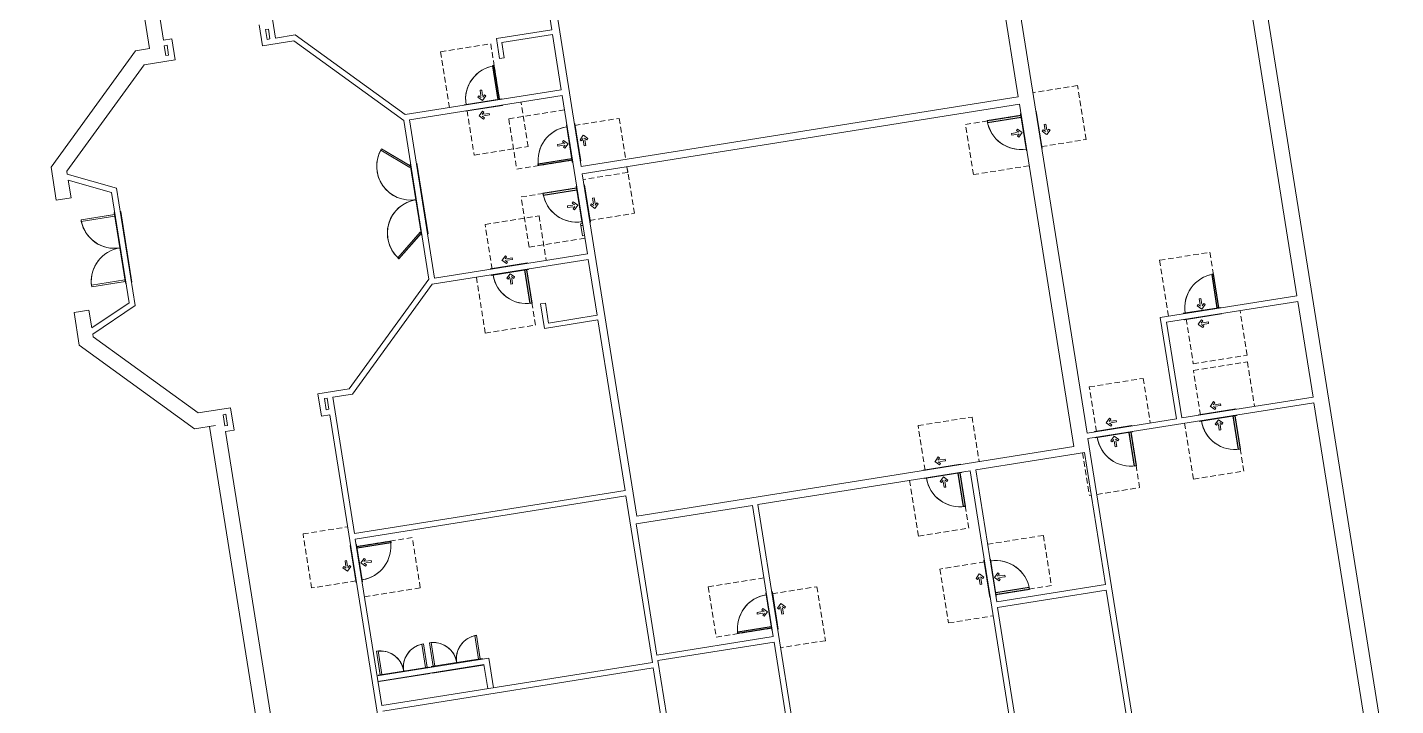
# Model space of a CAD drawing. Header units: inches. Extents: x -1419 to 1615, y -3948 to 1352.
# Drawn here: x 136 to 1589, y -2830 to -2110 of the extents above; entities that cross this region are included whole.
import ezdxf

# ---------------------------------------------------------------- set-up
doc = ezdxf.new("R2010")
doc.units = ezdxf.units.IN
doc.header["$MEASUREMENT"] = 0
doc.linetypes.add('ADA Clearance', pattern=[9, 6, -3])
for name, color, linetype, lineweight in [('A-DOOR', 31, 'Continuous', 15), ('A-DOOR-FRAM', 31, 'Continuous', 9), ('A-GLAZ-CWMG', 51, 'Continuous', 9), ('A-WALL', 113, 'Continuous', 15), ('I-WALL', 2, 'Continuous', 15)]:
    doc.layers.add(name, color=color, linetype=linetype, lineweight=lineweight)

# ---------------------------------------------------------------- blocks, each defined once
blk = doc.blocks.new('Door-Single_CE_ - HM Door-2_ HM Frame-5203334-ROOF')
at = {"layer": 'A-DOOR', "linetype": 'ADA Clearance', "lineweight": 9}
for p, q in [((-36, 63), (18, 63)), ((-36, 3), (-36, 63)), ((18, 63), (18, 3)), ((-0.9, 16), (-0.9, 8.2)), ((0.9, 16), (-0.9, 16)), ((0.9, 16), (0.9, 8.2)), ((-3, 10.4), (-4.3, 9.1)), ((-4.3, 9.1), (0, 4.9)), ((-3, 10.4), (-0.9, 8.2)), ((4.2, 9.1), (0, 4.9)), ((3, 10.4), (0.9, 8.2)), ((3, 10.4), (4.2, 9.1)), ((-18, -3), (-18, -51)), ((-2, -6.3), (-6.3, -10.5)), ((-2, -14.8), (-6.3, -10.5)), ((-0.8, -7.5), (-2.9, -9.7)), ((4.8, -9.7), (-2.9, -9.7)), ((4.8, -11.4), (-2.9, -11.4)), ((-0.8, -13.5), (-2.9, -11.4)), ((-0.8, -7.5), (-2, -6.3)), ((-0.8, -13.5), (-2, -14.8)), ((4.8, -11.4), (4.8, -9.7)), ((40, -51), (40, -3)), ((-18, -51), (40, -51))]:
    blk.add_line(p, q, dxfattribs=at)
at = {"layer": 'A-DOOR'}
for p, q in [((18, 39.5), (16.2, 39.5)), ((16.2, 39.5), (16.2, 3.5)), ((18, 3.5), (18, 39.5)), ((16.2, 3.5), (18, 3.5))]:
    blk.add_line(p, q, dxfattribs=at)
at = {"layer": 'A-DOOR', "lineweight": 25}
for p, q in [((18, 39.5), (16.2, 39.5)), ((16.2, 39.5), (16.2, 3.5)), ((18, 3.5), (18, 39.5)), ((18, 3.5), (16.2, 3.5))]:
    blk.add_line(p, q, dxfattribs=at)
at = {"layer": 'A-DOOR', "lineweight": 9}
for end in [179.9988, 180.5, 180.5, 180.5]:
    blk.add_arc((18, 3.5), 36, 90, end, dxfattribs=at)
at = {"layer": 'A-DOOR-FRAM'}
for p, q in [((-20, 3.5), (20, 3.5)), ((-20, 3), (-20, 3.5)), ((20, 3.5), (20, 3)), ((-20, -3.5), (-20, -3)), ((20, -3.5), (-20, -3.5)), ((20, -3), (20, -3.5))]:
    blk.add_line(p, q, dxfattribs=at)
blk = doc.blocks.new('Door-Single_CE_ - HM Door-2_ HM Frame-5203391-ROOF')
at = {"layer": 'A-DOOR', "linetype": 'ADA Clearance', "lineweight": 9}
for p, q in [((-18, 51), (40, 51)), ((-18, 3), (-18, 51)), ((40, 51), (40, 3)), ((-2, 14.8), (-6.3, 10.5)), ((-0.8, 13.5), (-2, 14.8)), ((-2, 6.3), (-6.3, 10.5)), ((-0.8, 13.5), (-2.9, 11.4)), ((4.8, 11.4), (-2.9, 11.4)), ((4.8, 9.7), (-2.9, 9.7)), ((-0.8, 7.5), (-2.9, 9.7)), ((-0.8, 7.5), (-2, 6.3)), ((4.8, 11.4), (4.8, 9.7)), ((-36, -3), (-36, -63)), ((-4.3, -9.1), (0, -4.9)), ((-3, -10.4), (-4.3, -9.1)), ((-3, -10.4), (-0.9, -8.2)), ((-0.9, -16), (-0.9, -8.2)), ((4.2, -9.1), (0, -4.9)), ((0.9, -16), (0.9, -8.2)), ((3, -10.4), (0.9, -8.2)), ((3, -10.4), (4.2, -9.1)), ((18, -63), (18, -3)), ((0.9, -16), (-0.9, -16)), ((-36, -63), (18, -63))]:
    blk.add_line(p, q, dxfattribs=at)
at = {"layer": 'A-DOOR'}
for p, q in [((16.2, -39.5), (16.2, -3.5)), ((16.2, -3.5), (18, -3.5)), ((18, -3.5), (18, -39.5)), ((18, -39.5), (16.2, -39.5))]:
    blk.add_line(p, q, dxfattribs=at)
at = {"layer": 'A-DOOR', "lineweight": 25}
for p, q in [((16.2, -39.5), (16.2, -3.5)), ((18, -3.5), (16.2, -3.5)), ((18, -3.5), (18, -39.5)), ((18, -39.5), (16.2, -39.5))]:
    blk.add_line(p, q, dxfattribs=at)
at = {"layer": 'A-DOOR', "lineweight": 9}
for start in [179.5, 179.5, 179.5, 180.0012]:
    blk.add_arc((18, -3.5), 36, start, 270, dxfattribs=at)
at = {"layer": 'A-DOOR-FRAM'}
for p, q in [((-20, 3.5), (20, 3.5)), ((-20, 3), (-20, 3.5)), ((20, 3.5), (20, 3)), ((-20, -3.5), (-20, -3)), ((20, -3.5), (-20, -3.5)), ((20, -3), (20, -3.5))]:
    blk.add_line(p, q, dxfattribs=at)
blk = doc.blocks.new('Door-Single_CE_ - HM Door-2_ HM Frame-5203506-ROOF')
at = {"layer": 'A-DOOR', "linetype": 'ADA Clearance', "lineweight": 9}
for p, q in [((-36, 64), (18, 64)), ((-36, 4), (-36, 64)), ((18, 64), (18, 4)), ((-0.9, 17), (-0.9, 9.2)), ((0.9, 17), (-0.9, 17)), ((0.9, 17), (0.9, 9.2)), ((-3, 11.4), (-4.3, 10.1)), ((-4.3, 10.1), (0, 5.9)), ((-3, 11.4), (-0.9, 9.2)), ((4.2, 10.1), (0, 5.9)), ((3, 11.4), (0.9, 9.2)), ((3, 11.4), (4.2, 10.1)), ((-18, -4), (-18, -52)), ((-2, -7.3), (-6.3, -11.5)), ((-2, -15.8), (-6.3, -11.5)), ((-0.8, -8.5), (-2.9, -10.7)), ((4.8, -10.7), (-2.9, -10.7)), ((4.8, -12.4), (-2.9, -12.4)), ((-0.8, -14.5), (-2.9, -12.4)), ((-0.8, -8.5), (-2, -7.3)), ((4.8, -12.4), (4.8, -10.7)), ((-0.8, -14.5), (-2, -15.8)), ((-18, -52), (32, -52))]:
    blk.add_line(p, q, dxfattribs=at)
at = {"layer": 'A-DOOR'}
for p, q in [((18, 40.5), (16.2, 40.5)), ((16.2, 40.5), (16.2, 4.5)), ((18, 4.5), (18, 40.5)), ((16.2, 4.5), (18, 4.5))]:
    blk.add_line(p, q, dxfattribs=at)
at = {"layer": 'A-DOOR', "lineweight": 25}
for p, q in [((18, 40.5), (16.2, 40.5)), ((16.2, 40.5), (16.2, 4.5)), ((18, 4.5), (18, 40.5)), ((18, 4.5), (16.2, 4.5))]:
    blk.add_line(p, q, dxfattribs=at)
at = {"layer": 'A-DOOR', "lineweight": 9}
for end in [179.9988, 180.5, 180.5, 180.5]:
    blk.add_arc((18, 4.5), 36, 90, end, dxfattribs=at)
at = {"layer": 'A-DOOR-FRAM'}
for p, q in [((-20, 4.5), (20, 4.5)), ((20, 4.5), (20, 4)), ((-20, -4.5), (-20, -4)), ((20, -4.5), (-20, -4.5)), ((20, -4), (20, -4.5))]:
    blk.add_line(p, q, dxfattribs=at)
blk = doc.blocks.new('Door-Single_CE_ - HM Door-2_ HM Frame-5203446-ROOF')
at = {"layer": 'A-DOOR', "linetype": 'ADA Clearance', "lineweight": 9}
for p, q in [((-18, 52), (26, 52)), ((-18, 4), (-18, 52)), ((34, 52), (40, 52)), ((40, 52), (40, 4)), ((-2, 15.8), (-6.3, 11.5)), ((-0.8, 14.5), (-2.9, 12.4)), ((-0.8, 14.5), (-2, 15.8)), ((-2, 7.3), (-6.3, 11.5)), ((4.8, 12.4), (-2.9, 12.4)), ((4.8, 10.7), (-2.9, 10.7)), ((-0.8, 8.5), (-2.9, 10.7)), ((-0.8, 8.5), (-2, 7.3)), ((4.8, 12.4), (4.8, 10.7)), ((-36, -4), (-36, -64)), ((-4.3, -10.1), (0, -5.9)), ((-3, -11.4), (-4.3, -10.1)), ((-3, -11.4), (-0.9, -9.2)), ((-0.9, -17), (-0.9, -9.2)), ((4.2, -10.1), (0, -5.9)), ((0.9, -17), (0.9, -9.2)), ((3, -11.4), (0.9, -9.2)), ((3, -11.4), (4.2, -10.1)), ((18, -64), (18, -4)), ((0.9, -17), (-0.9, -17)), ((-36, -64), (18, -64))]:
    blk.add_line(p, q, dxfattribs=at)
at = {"layer": 'A-DOOR'}
for p, q in [((16.2, -40.5), (16.2, -4.5)), ((16.2, -4.5), (18, -4.5)), ((18, -4.5), (18, -40.5)), ((18, -40.5), (16.2, -40.5))]:
    blk.add_line(p, q, dxfattribs=at)
at = {"layer": 'A-DOOR', "lineweight": 25}
for p, q in [((16.2, -40.5), (16.2, -4.5)), ((18, -4.5), (16.2, -4.5)), ((18, -4.5), (18, -40.5)), ((18, -40.5), (16.2, -40.5))]:
    blk.add_line(p, q, dxfattribs=at)
at = {"layer": 'A-DOOR', "lineweight": 9}
for start in [179.5, 179.5, 179.5, 180.0012]:
    blk.add_arc((18, -4.5), 36, start, 270, dxfattribs=at)
at = {"layer": 'A-DOOR-FRAM'}
for p, q in [((-20, 4.5), (20, 4.5)), ((-20, 4), (-20, 4.5)), ((20, 4.5), (20, 4)), ((-20, -4.5), (-20, -4)), ((20, -4.5), (-20, -4.5)), ((20, -4), (20, -4.5))]:
    blk.add_line(p, q, dxfattribs=at)
blk = doc.blocks.new('Door-Single_CE_ - HM Door-2_ HM Frame-V13-ROOF')
at = {"layer": 'A-DOOR', "linetype": 'ADA Clearance', "lineweight": 9}
for p, q in [((-18, 51), (40, 51)), ((-18, 3), (-18, 51)), ((40, 51), (40, 3)), ((-2, 14.8), (-6.3, 10.5)), ((-0.8, 13.5), (-2, 14.8)), ((-2, 6.3), (-6.3, 10.5)), ((-0.8, 13.5), (-2.9, 11.4)), ((4.8, 11.4), (-2.9, 11.4)), ((4.8, 9.7), (-2.9, 9.7)), ((-0.8, 7.5), (-2.9, 9.7)), ((-0.8, 7.5), (-2, 6.3)), ((4.8, 11.4), (4.8, 9.7)), ((-4.3, -9.1), (0, -4.9)), ((-3, -10.4), (-4.3, -9.1)), ((-3, -10.4), (-0.9, -8.2)), ((-0.9, -16), (-0.9, -8.2)), ((4.2, -9.1), (0, -4.9)), ((0.9, -16), (0.9, -8.2)), ((3, -10.4), (0.9, -8.2)), ((3, -10.4), (4.2, -9.1)), ((18, -63), (18, -3)), ((-36, -17), (-36, -63)), ((0.9, -16), (-0.9, -16)), ((-36, -63), (-34, -63)), ((-28, -63), (18, -63))]:
    blk.add_line(p, q, dxfattribs=at)
at = {"layer": 'A-DOOR'}
for p, q in [((16.2, -39.5), (16.2, -3.5)), ((16.2, -3.5), (18, -3.5)), ((18, -3.5), (18, -39.5)), ((18, -39.5), (16.2, -39.5))]:
    blk.add_line(p, q, dxfattribs=at)
at = {"layer": 'A-DOOR', "lineweight": 25}
for p, q in [((16.2, -39.5), (16.2, -3.5)), ((18, -3.5), (16.2, -3.5)), ((18, -3.5), (18, -39.5)), ((18, -39.5), (16.2, -39.5))]:
    blk.add_line(p, q, dxfattribs=at)
at = {"layer": 'A-DOOR', "lineweight": 9}
for start in [179.5, 179.5, 179.5, 180.0012]:
    blk.add_arc((18, -3.5), 36, start, 270, dxfattribs=at)
at = {"layer": 'A-DOOR-FRAM'}
for p, q in [((-20, 3.5), (20, 3.5)), ((-20, 3), (-20, 3.5)), ((20, 3.5), (20, 3)), ((-20, -3.5), (-20, -3)), ((20, -3.5), (-20, -3.5)), ((20, -3), (20, -3.5))]:
    blk.add_line(p, q, dxfattribs=at)
blk = doc.blocks.new('Door-Single_CE_ - HM Door-2_ HM Frame-5205555-ROOF')
at = {"layer": 'A-DOOR', "linetype": 'ADA Clearance', "lineweight": 9}
for p, q in [((-36, 68), (18, 68)), ((-36, 8), (-36, 68)), ((18, 68), (18, 8)), ((-3, 15.4), (-4.3, 14.1)), ((-3, 15.4), (-0.9, 13.2)), ((-0.9, 21), (-0.9, 13.2)), ((0.9, 21), (-0.9, 21)), ((0.9, 21), (0.9, 13.2)), ((3, 15.4), (0.9, 13.2)), ((3, 15.4), (4.2, 14.1)), ((-4.3, 14.1), (0, 9.9)), ((4.2, 14.1), (0, 9.9)), ((-18, -8), (-18, -56)), ((-2, -11.3), (-6.3, -15.5)), ((-0.8, -12.5), (-2.9, -14.7)), ((-0.8, -12.5), (-2, -11.3)), ((40, -56), (40, -8)), ((-2, -19.8), (-6.3, -15.5)), ((4.8, -14.7), (-2.9, -14.7)), ((4.8, -16.4), (-2.9, -16.4)), ((-0.8, -18.5), (-2.9, -16.4)), ((-0.8, -18.5), (-2, -19.8)), ((4.8, -16.4), (4.8, -14.7)), ((-18, -56), (40, -56))]:
    blk.add_line(p, q, dxfattribs=at)
at = {"layer": 'A-DOOR'}
for p, q in [((18, 44.5), (16.2, 44.5)), ((16.2, 44.5), (16.2, 8.5)), ((18, 8.5), (18, 44.5)), ((16.2, 8.5), (18, 8.5))]:
    blk.add_line(p, q, dxfattribs=at)
at = {"layer": 'A-DOOR', "lineweight": 25}
for p, q in [((18, 44.5), (16.2, 44.5)), ((16.2, 44.5), (16.2, 8.5)), ((18, 8.5), (18, 44.5)), ((18, 8.5), (16.2, 8.5))]:
    blk.add_line(p, q, dxfattribs=at)
at = {"layer": 'A-DOOR', "lineweight": 9}
for end in [179.9988, 180.5, 180.5, 180.5]:
    blk.add_arc((18, 8.5), 36, 90, end, dxfattribs=at)
at = {"layer": 'A-DOOR-FRAM'}
for p, q in [((-20, 8.5), (20, 8.5)), ((-20, 8), (-20, 8.5)), ((20, 8.5), (20, 8)), ((-20, -8.5), (-20, -8)), ((20, -8.5), (-20, -8.5)), ((20, -8), (20, -8.5))]:
    blk.add_line(p, q, dxfattribs=at)
blk = doc.blocks.new('Door-Single_CE_ - HM Door-2_ HM Frame-V14-ROOF')
at = {"layer": 'A-DOOR', "linetype": 'ADA Clearance', "lineweight": 9}
for p, q in [((-18, 52), (40, 52)), ((-18, 4), (-18, 52)), ((40, 52), (40, 4)), ((-2, 15.8), (-6.3, 11.5)), ((-0.8, 14.5), (-2.9, 12.4)), ((-0.8, 14.5), (-2, 15.8)), ((-2, 7.3), (-6.3, 11.5)), ((4.8, 12.4), (-2.9, 12.4)), ((4.8, 10.7), (-2.9, 10.7)), ((-0.8, 8.5), (-2.9, 10.7)), ((-0.8, 8.5), (-2, 7.3)), ((4.8, 12.4), (4.8, 10.7)), ((-36, -4), (-36, -64)), ((-4.3, -10.1), (0, -5.9)), ((-3, -11.4), (-4.3, -10.1)), ((-3, -11.4), (-0.9, -9.2)), ((-0.9, -17), (-0.9, -9.2)), ((4.2, -10.1), (0, -5.9)), ((0.9, -17), (0.9, -9.2)), ((3, -11.4), (0.9, -9.2)), ((3, -11.4), (4.2, -10.1)), ((18, -64), (18, -4)), ((0.9, -17), (-0.9, -17)), ((-36, -64), (18, -64))]:
    blk.add_line(p, q, dxfattribs=at)
at = {"layer": 'A-DOOR'}
for p, q in [((16.2, -40.5), (16.2, -4.5)), ((16.2, -4.5), (18, -4.5)), ((18, -4.5), (18, -40.5)), ((18, -40.5), (16.2, -40.5))]:
    blk.add_line(p, q, dxfattribs=at)
at = {"layer": 'A-DOOR', "lineweight": 25}
for p, q in [((16.2, -40.5), (16.2, -4.5)), ((18, -4.5), (16.2, -4.5)), ((18, -4.5), (18, -40.5)), ((18, -40.5), (16.2, -40.5))]:
    blk.add_line(p, q, dxfattribs=at)
at = {"layer": 'A-DOOR', "lineweight": 9}
for start in [179.5, 179.5, 179.5, 180.0012]:
    blk.add_arc((18, -4.5), 36, start, 270, dxfattribs=at)
at = {"layer": 'A-DOOR-FRAM'}
for p, q in [((-20, 4.5), (20, 4.5)), ((-20, 4), (-20, 4.5)), ((20, 4.5), (20, 4)), ((-20, -4.5), (-20, -4)), ((20, -4.5), (-20, -4.5)), ((20, -4), (20, -4.5))]:
    blk.add_line(p, q, dxfattribs=at)
blk = doc.blocks.new('Door-Double-Lite_CE_ - WD Door-2_ HM Frame-LG Lite-5205926-ROOF')
at = {"layer": 'A-DOOR'}
for p, q in [((-36, 39.5), (-36, 3.5)), ((-34.2, 39.5), (-36, 39.5)), ((-34.2, 3.5), (-34.2, 39.5)), ((36, 39.5), (34.2, 39.5)), ((34.2, 39.5), (34.2, 3.5)), ((36, 3.5), (36, 39.5)), ((-36, 3.5), (-34.2, 3.5)), ((34.2, 3.5), (36, 3.5))]:
    blk.add_line(p, q, dxfattribs=at)
at = {"layer": 'A-DOOR', "lineweight": 9}
for p, q in [((-36, 3.2), (-36, 39.5)), ((36, 3.2), (36, 39.5))]:
    blk.add_line(p, q, dxfattribs=at)
for centre, start, end in [((-36, 3.5), 359.5, 90), ((-36, 3.5), 0.0012, 87.2067), ((36, 3.5), 90, 180.5), ((36, 3.5), 92.7843, 179.9988)]:
    blk.add_arc(centre, 36, start, end, dxfattribs=at)
at = {"layer": 'A-DOOR-FRAM'}
for p, q in [((-38, 3.5), (38, 3.5)), ((-38, 3), (-38, 3.5)), ((38, 3.5), (38, 3)), ((-38, -3.5), (-38, -3)), ((38, -3.5), (-38, -3.5)), ((38, -3), (38, -3.5))]:
    blk.add_line(p, q, dxfattribs=at)
blk = doc.blocks.new('Door-Double-Lite_CE_ - WD Door-2_ HM Frame-LG Lite-5206532-ROOF')
at = {"layer": 'A-DOOR'}
for p, q in [((-57.8, 32.2), (-59.1, 31.1)), ((-59.1, 31.1), (-36, 3.5)), ((-34.7, 4.6), (-57.8, 32.2)), ((57.8, 32.2), (34.7, 4.6)), ((36, 3.5), (59.1, 31.1)), ((59.1, 31.1), (57.8, 32.2)), ((-36, 3.5), (-34.7, 4.6)), ((34.7, 4.6), (36, 3.5))]:
    blk.add_line(p, q, dxfattribs=at)
at = {"layer": 'A-DOOR', "lineweight": 9}
for p, q in [((-36, 3.2), (-59.1, 31.1)), ((36, 3.2), (59.1, 31.1))]:
    blk.add_line(p, q, dxfattribs=at)
for centre, start, end in [((-36, 3.5), 359.5, 130), ((-36, 3.5), 0.0012, 127.2064), ((36, 3.5), 50, 180.5), ((36, 3.5), 52.7845, 179.9988)]:
    blk.add_arc(centre, 36, start, end, dxfattribs=at)
at = {"layer": 'A-DOOR-FRAM'}
for p, q in [((-38, 3.5), (38, 3.5)), ((-38, 3), (-38, 3.5)), ((38, 3.5), (38, 3)), ((-38, -3.5), (-38, -3)), ((38, -3.5), (-38, -3.5)), ((38, -3), (38, -3.5))]:
    blk.add_line(p, q, dxfattribs=at)
blk = doc.blocks.new('Rectangular Mullion - 4 1_2_ x 2_ Rectangular_CE_-5206836-ROOF')
at = {"layer": 'A-GLAZ-CWMG'}
for p, q in [((723.6, -2320.2), (725.8, -2319.9)), ((725.3, -2331.1), (723.6, -2320.2)), ((727.6, -2330.7), (725.3, -2331.1))]:
    blk.add_line(p, q, dxfattribs=at)
blk = doc.blocks.new('Rectangular Mullion - 4 1_2_ x 2_ Rectangular_CE_-5206730-ROOF')
at = {"layer": 'A-GLAZ-CWMG'}
for p, q in [((0, 2.25), (-2, 2.25)), ((-2, 2.25), (-2, 0)), ((0, 0), (0, 2.25))]:
    blk.add_line(p, q, dxfattribs=at)
blk = doc.blocks.new('Door-Double-Lite_CE_ - WD Door-2_ HM Frame-LG Lite 50_5-5210185-ROOF')
at = {"layer": 'A-DOOR', "lineweight": 9}
for p, q in [((-25.2, -3.2), (-25.2, -28.8)), ((25.2, -3.2), (25.2, -28.8))]:
    blk.add_line(p, q, dxfattribs=at)
at = {"layer": 'A-DOOR'}
for p, q in [((-25.2, -3.5), (-23.5, -3.5)), ((-25.2, -28.8), (-25.2, -3.5)), ((-23.5, -3.5), (-23.5, -28.8)), ((23.5, -3.5), (25.2, -3.5)), ((23.5, -28.8), (23.5, -3.5)), ((25.2, -3.5), (25.2, -28.8)), ((-23.5, -28.8), (-25.2, -28.8)), ((25.2, -28.8), (23.5, -28.8))]:
    blk.add_line(p, q, dxfattribs=at)
at = {"layer": 'A-DOOR', "lineweight": 9}
for centre, radius, start, end in [((-25.2, -3.5), 25.2, 270, 0.597), ((-25.2, -3.5), 25.3, 273.9876, 359.9982), ((25.2, -3.5), 25.3, 179.403, 270), ((25.2, -3.5), 25.3, 180.0018, 266.0124)]:
    blk.add_arc(centre, radius, start, end, dxfattribs=at)
at = {"layer": 'A-DOOR-FRAM'}
for p, q in [((-27.2, 3.5), (27.3, 3.5)), ((-27.2, 3), (-27.2, 3.5)), ((27.3, 3.5), (27.3, 3)), ((-27.2, -3.5), (-27.2, -3)), ((27.3, -3.5), (-27.2, -3.5)), ((27.3, -3), (27.3, -3.5))]:
    blk.add_line(p, q, dxfattribs=at)

msp = doc.modelspace()

# ---------------------------------------------------------------- linework, layer by layer
at = {"layer": 'A-WALL'}
for p, q in [((265.6, -2132.2), (136, -1317.5)), ((169.9, -1428.7), (280.4, -2123.3)), ((1188.1, -2183.5), (1076.6, -1482.8)), ((612.5, -1556.7), (724, -2257.4)), ((692.8, -2112.3), (663.5, -1928.2)), ((1426.6, -1932.4), (1588.8, -2951.6)), ((1484, -2394.6), (1413.4, -1950.7)), ((376.1, -1973.9), (399.5, -2121)), ((1173.4, -1988.9), (1261.2, -2540.5)), ((385.7, -2129.3), (382.1, -2107.1)), ((392, -2111.6), (389, -2112.1)), ((389, -2112.1), (390.6, -2122.5)), ((393.6, -2122), (392, -2111.6)), ((399.5, -2121), (420.5, -2117.7)), ((420.5, -2117.7), (537.2, -2202.3)), ((702.9, -2176), (693.6, -2117.2)), ((161.1, -2258.3), (250.8, -2134.6)), ((250.8, -2134.6), (265.6, -2132.2)), ((289.3, -2121.9), (280.4, -2123.3)), ((284.3, -2128.7), (281.3, -2129.2)), ((281.3, -2129.2), (283, -2139.6)), ((286, -2139.1), (284.3, -2128.7)), ((289.3, -2121.9), (292.8, -2144.1)), ((419, -2124), (385.7, -2129.3)), ((390.6, -2122.5), (393.6, -2122)), ((535.7, -2208.7), (419, -2124)), ((259.9, -2149.3), (177.9, -2262.3)), ((259.9, -2149.3), (292.8, -2144.1)), ((283, -2139.6), (286, -2139.1)), ((537.2, -2202.3), (702.9, -2176)), ((703.9, -2181.9), (541.6, -2207.7)), ((730.7, -2350.2), (703.9, -2181.9)), ((724, -2257.4), (1188.1, -2183.5)), ((1189.4, -2191.4), (725.2, -2265.3)), ((1247.2, -2554.8), (1189.4, -2191.4)), ((541.6, -2207.7), (568.4, -2376)), ((562.4, -2376.9), (535.7, -2208.7)), ((166.6, -2293.2), (161.1, -2258.3)), ((177.9, -2262.3), (178.4, -2265.4)), ((178.4, -2265.4), (230.6, -2280.3)), ((725.2, -2265.3), (783.1, -2628.7)), ((179.4, -2271.9), (182.4, -2290.7)), ((225.3, -2285), (179.4, -2271.9)), ((230.6, -2280.3), (250.5, -2405)), ((166.6, -2293.2), (182.4, -2290.7)), ((243.9, -2402.1), (225.3, -2285)), ((568.4, -2376), (730.7, -2350.2)), ((731.6, -2356.1), (565.8, -2382.5)), ((741, -2415.4), (731.6, -2356.1)), ((477.8, -2493.6), (562.4, -2376.9)), ((565.8, -2382.5), (481.2, -2499.1)), ((1338.8, -2417.7), (1484, -2394.6)), ((185.6, -2412.3), (201.4, -2409.8)), ((201.4, -2409.8), (204.4, -2428.8)), ((204.4, -2428.8), (243.9, -2402.1)), ((250.5, -2405), (205.5, -2435.4)), ((1484.9, -2400.6), (1345.7, -2422.7)), ((1501.1, -2502.3), (1484.9, -2400.6)), ((191.1, -2447.2), (185.6, -2412.3)), ((770.6, -2601.3), (741.8, -2420.4)), ((1356, -2525.4), (1338.8, -2417.7)), ((1345.7, -2422.7), (1361.9, -2524.4)), ((205.5, -2435.4), (205.9, -2438.2)), ((205.9, -2438.2), (317.5, -2519.1)), ((313.4, -2535.9), (191.1, -2447.2)), ((444.5, -2498.9), (477.8, -2493.6)), ((448.2, -2522.6), (444.5, -2498.9)), ((454.3, -2503.4), (451.3, -2503.9)), ((451.3, -2503.9), (453.2, -2515.7)), ((456.2, -2515.2), (454.3, -2503.4)), ((481.2, -2499.1), (460.2, -2502.5)), ((460.2, -2502.5), (483.2, -2647)), ((1502.1, -2508.2), (1262.1, -2546.4)), ((1361.9, -2524.4), (1501.1, -2502.3)), ((1570.5, -2938.3), (1502.1, -2508.2)), ((317.5, -2519.1), (351.6, -2513.7)), ((346.6, -2520.5), (343.7, -2521)), ((345.6, -2532.8), (343.7, -2521)), ((348.5, -2532.4), (346.6, -2520.5)), ((351.6, -2513.7), (355.4, -2537.4)), ((448.2, -2522.6), (457.1, -2521.2)), ((453.2, -2515.7), (456.2, -2515.2)), ((551.9, -3116.7), (457.1, -2521.2)), ((1261.2, -2540.5), (1356, -2525.4)), ((313.4, -2535.9), (335.8, -2532.4)), ((515.7, -3703.7), (329.5, -2533.4)), ((345.6, -2532.8), (348.5, -2532.4)), ((346.5, -2538.8), (355.4, -2537.4)), ((346.5, -2538.8), (513.7, -3589.5)), ((783.1, -2628.7), (1247.2, -2554.8)), ((1262.1, -2546.4), (1330.5, -2976.5)), ((1258.4, -2561.2), (1142.9, -2579.5)), ((1280.7, -2701.4), (1258.4, -2561.2)), ((1137, -2580.5), (911.7, -2616.3)), ((1204.8, -3006.6), (1137, -2580.5)), ((1142.9, -2579.5), (1165.2, -2719.8)), ((483.2, -2647), (770.6, -2601.3)), ((771.6, -2607.2), (484.2, -2653)), ((799.7, -2784), (771.6, -2607.2)), ((905.8, -2617.3), (782.4, -2636.9)), ((928, -2756.5), (905.8, -2617.3)), ((911.7, -2616.3), (979.6, -3042.5)), ((782.4, -2636.9), (804.5, -2776.2)), ((484.2, -2653), (512.3, -2829.7)), ((1165.2, -2719.8), (1280.7, -2701.4)), ((1281.6, -2707.3), (1166.1, -2725.7)), ((1326.2, -2987.3), (1281.6, -2707.3)), ((1166.1, -2725.7), (1210.7, -3005.7)), ((804.5, -2776.2), (928, -2756.5)), ((928.9, -2762.4), (805.5, -2782.1)), ((950.6, -2898.7), (928.9, -2762.4)), ((507.3, -2798.1), (625.8, -2779.3)), ((620.8, -2786.2), (508.2, -2804.1)), ((512.3, -2829.7), (799.7, -2784)), ((624.9, -2811.8), (620.8, -2786.2)), ((625.8, -2779.3), (630.8, -2810.9)), ((805.5, -2782.1), (827.1, -2918.4)), ((800.6, -2789.9), (513.3, -2835.7)), ((828.1, -2962.8), (800.6, -2789.9))]:
    msp.add_line(p, q, dxfattribs=at)
at = {"layer": 'I-WALL'}
for p, q in [((634, -2121.6), (692.8, -2112.3)), ((693.6, -2117.2), (639.8, -2125.8)), ((637.4, -2142.8), (634, -2121.6)), ((639.8, -2125.8), (642.3, -2142.1)), ((637.4, -2142.8), (642.3, -2142.1)), ((686, -2402.4), (681, -2403.2)), ((685.2, -2429.4), (681, -2403.2)), ((686, -2402.4), (689.3, -2423.7)), ((741.8, -2420.4), (685.2, -2429.4)), ((689.3, -2423.7), (741, -2415.4))]:
    msp.add_line(p, q, dxfattribs=at)

# ---------------------------------------------------------------- block references
at = {"layer": 'A-DOOR', "lineweight": 9}
for name, p, rotation in [('Door-Single_CE_ - HM Door-2_ HM Frame-5203334-ROOF', (620.1, -2192.2), 9.041895102959792), ('Door-Single_CE_ - HM Door-2_ HM Frame-5205555-ROOF', (1202, -2219.8), 99.04189510295983), ('Door-Single_CE_ - HM Door-2_ HM Frame-5203446-ROOF', (715.9, -2232.3), 279.0418951029598), ('Door-Single_CE_ - HM Door-2_ HM Frame-5203506-ROOF', (726.3, -2297.5), 99.04189510295983), ('Door-Single_CE_ - HM Door-2_ HM Frame-5203391-ROOF', (647.8, -2366.4), 9.041895102959792), ('Door-Single_CE_ - HM Door-2_ HM Frame-5203334-ROOF', (1383.7, -2413.6), 9.041895102959792), ('Door-Single_CE_ - HM Door-2_ HM Frame-5203391-ROOF', (1399.9, -2521.4), 9.041895102959792), ('Door-Single_CE_ - HM Door-2_ HM Frame-V13-ROOF', (1289.3, -2539), 9.041895102959792), ('Door-Single_CE_ - HM Door-2_ HM Frame-V14-ROOF', (1107.7, -2581.1), 9.041895102959792), ('Door-Single_CE_ - HM Door-2_ HM Frame-5203391-ROOF', (485.3, -2679.1), 99.04189510295983), ('Door-Single_CE_ - HM Door-2_ HM Frame-5203334-ROOF', (1158.2, -2694.6), 279.0418951029598), ('Door-Single_CE_ - HM Door-2_ HM Frame-5203391-ROOF', (926.7, -2729.4), 279.0418951029598)]:
    msp.add_blockref(name, p, dxfattribs=dict(at, rotation=rotation))
at = {"layer": 'A-DOOR'}
for name, p, rotation in [('Door-Double-Lite_CE_ - WD Door-2_ HM Frame-LG Lite-5206532-ROOF', (552, -2292.1), 99.04189510295983), ('Door-Double-Lite_CE_ - WD Door-2_ HM Frame-LG Lite-5205926-ROOF', (237.6, -2343.3), 99.04189510295986), ('Door-Double-Lite_CE_ - WD Door-2_ HM Frame-LG Lite 50_5-5210185-ROOF', (592.4, -2787.6), 189.0418951029598), ('Door-Double-Lite_CE_ - WD Door-2_ HM Frame-LG Lite 50_5-5210185-ROOF', (536.1, -2796.6), 189.0418951029598)]:
    msp.add_blockref(name, p, dxfattribs=dict(at, rotation=rotation))
at = {"layer": 'A-GLAZ-CWMG', "rotation": 99.04189510295966}
msp.add_blockref('Rectangular Mullion - 4 1_2_ x 2_ Rectangular_CE_-5206730-ROOF', (725.5, -2317.9), dxfattribs=at)
at = {"layer": 'A-GLAZ-CWMG'}
msp.add_blockref('Rectangular Mullion - 4 1_2_ x 2_ Rectangular_CE_-5206836-ROOF', (0, 0), dxfattribs=at)

doc.saveas('drawing.dxf')
